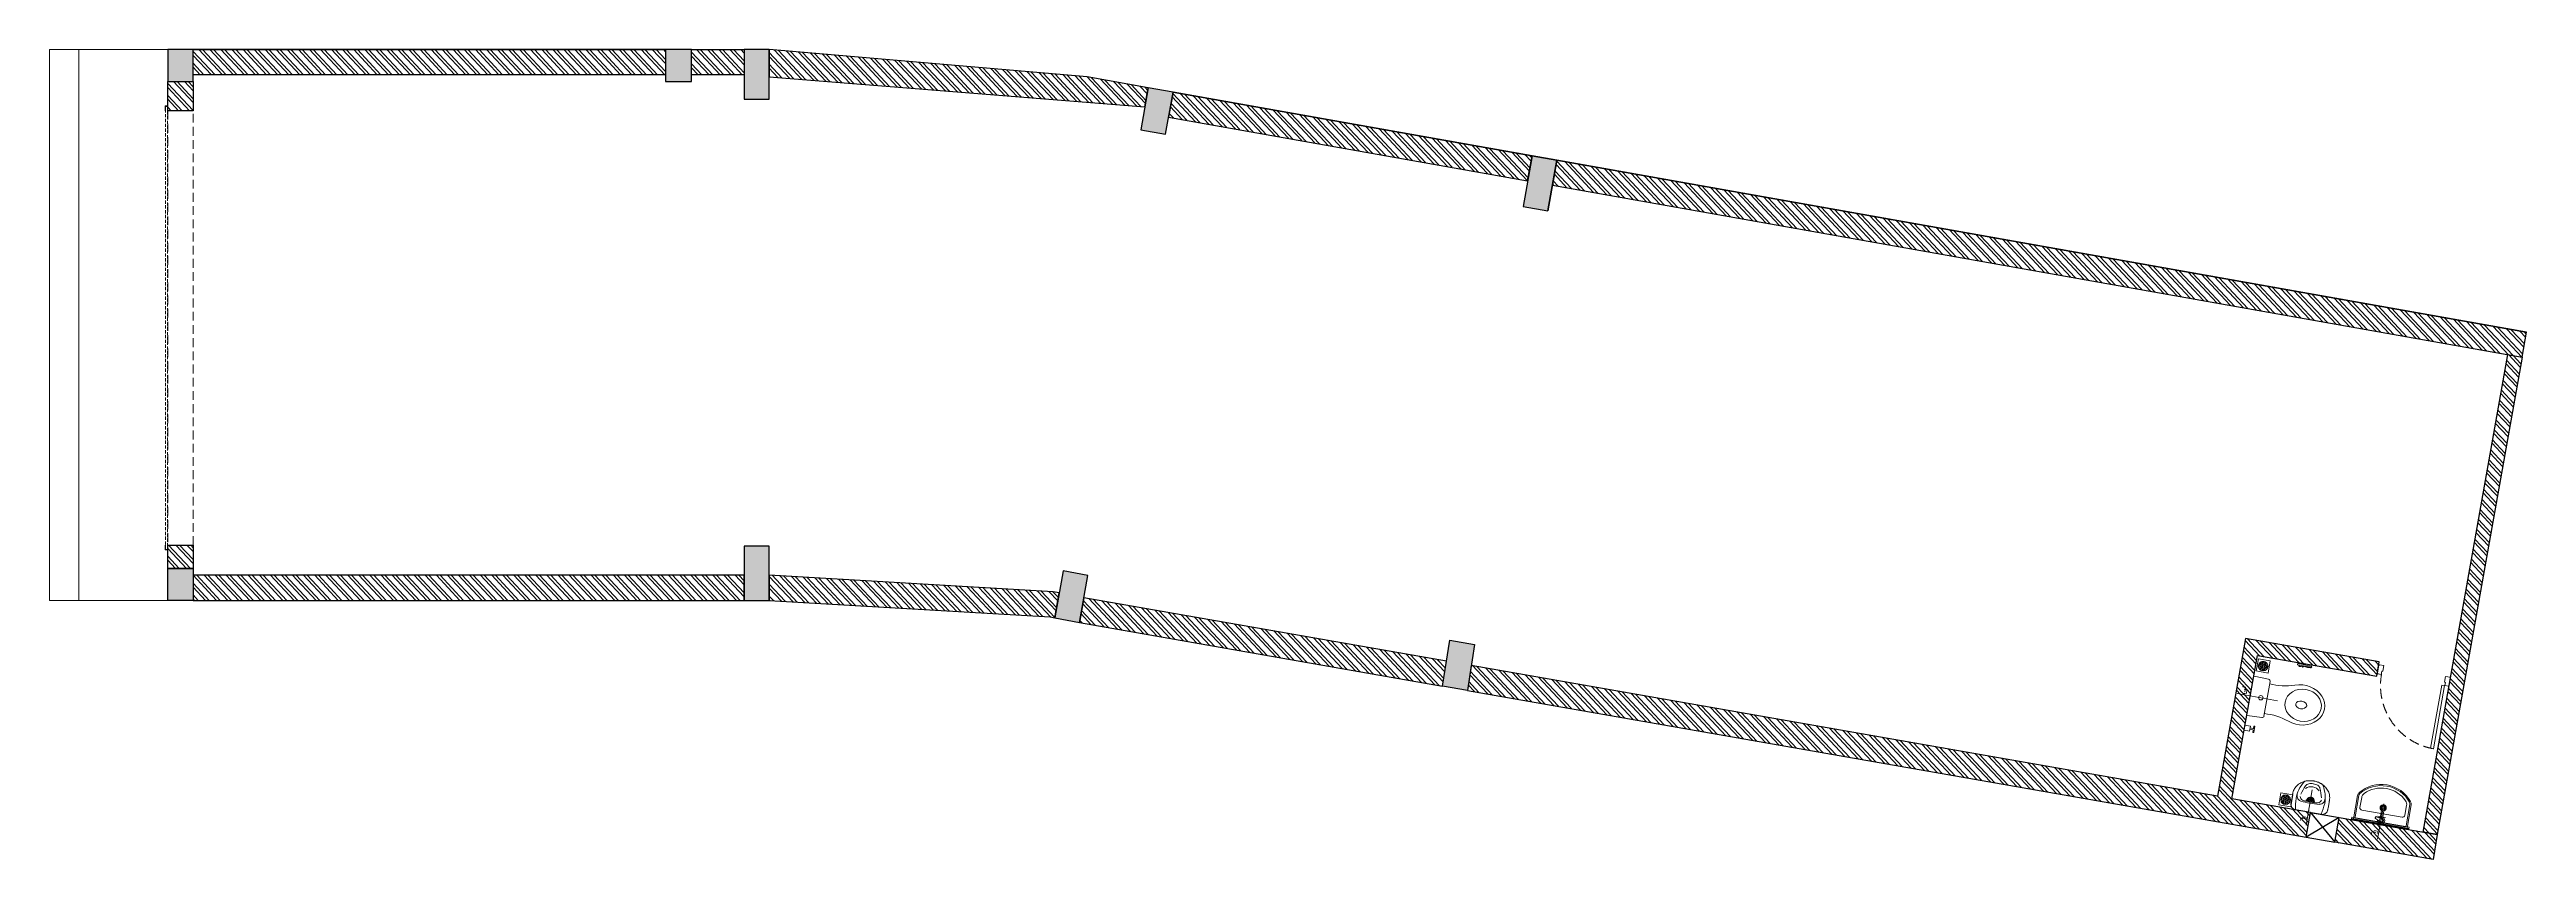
# Model space of a CAD drawing. Header units: feet. Extents: x -24625 to 910, y 9 to 8358.
import ezdxf

# ---------------------------------------------------------------- set-up
doc = ezdxf.new("R2010")
doc.units = ezdxf.units.FT
doc.header["$LTSCALE"] = 33
doc.header["$MEASUREMENT"] = 0
for name, pattern in [('a_p6_plan_L18$0$HIDDEN', [0.375, 0.25, -0.125]), ('CENTER', [2, 1.25, -0.25, 0.25, -0.25]), ('DOT2', [0.125, 0, -0.125]), ('HIDDEN', [9.525, 6.35, -3.175]), ('HIDDEN2', [4.7625, 3.175, -1.5875]), ('HIDDENX2', [0.75, 0.5, -0.25])]:
    doc.linetypes.add(name, pattern=pattern)
for name, color, linetype, lineweight in [('A-shutter', 8, 'Continuous', 18), ('beam', 90, 'Continuous', 9), ('centerline-toilets', 2, 'CENTER', 13), ('Door', 2, 'Continuous', 13), ('ele', 252, 'Continuous', 13), ('Fhitting', 152, 'Continuous', 30), ('LENS-DOOR', 34, 'Continuous', 20), ('LN-HATCH', 251, 'Continuous', 0), ('Mirror', 150, 'Continuous', 20), ('Panelling', 65, 'Continuous', 18), ('PARTITION', 22, 'Continuous', 30), ('rolling shutter', 1, 'Continuous', 5), ('Steps', 4, 'Continuous', 9), ('Toilet', 5, 'Continuous', 9)]:
    doc.layers.add(name, color=color, linetype=linetype, lineweight=lineweight)
doc.layers.add('A-WALL', color=1, linetype='Continuous')
doc.layers.add('column', color=10, linetype='Continuous')
doc.styles.get("Standard").update_dxf_attribs({"font": 'GILC____.TTF'})

# ---------------------------------------------------------------- blocks, each defined once
blk = doc.blocks.new('*U10')
at = {"layer": 'A-shutter', "color": 5, "ltscale": 10}
for points in [[(41039715, -1561539), (41039715, -1561544), (41039670, -1561544), (41039670, -1561564), (41039715, -1561564), (41039715, -1561569), (41039665, -1561569), (41039665, -1561539)], [(41044193, -1561539), (41044193, -1561544), (41044238, -1561544), (41044238, -1561564), (41044193, -1561564), (41044193, -1561569), (41044243, -1561569), (41044243, -1561539)]]:
    blk.add_lwpolyline(points, close=True, dxfattribs=at)
at = {"layer": 'A-shutter', "color": 5, "linetype": 'HIDDENX2', "ltscale": 2}
blk.add_lwpolyline([(41039670, -1561544), (41039670, -1561564), (41044238, -1561564), (41044238, -1561544)], close=True, dxfattribs=at)
blk = doc.blocks.new('*U9')
at = {"layer": 'LENS-DOOR'}
for p, q in [((547492, 1778574), (547492, 1779235)), ((547523, 1779235), (547492, 1779235)), ((547523, 1779235), (547523, 1778574)), ((547447, 1778569), (547452, 1778569)), ((547447, 1778484), (547447, 1778569)), ((547452, 1778574), (547489, 1778574)), ((547452, 1778569), (547452, 1778574)), ((547489, 1778540), (547489, 1778574)), ((547489, 1778540), (547499, 1778540)), ((547523, 1778574), (547492, 1778574)), ((547499, 1778479), (547499, 1778540)), ((548145, 1778479), (548145, 1778540)), ((548156, 1778540), (548145, 1778540)), ((548192, 1778574), (548156, 1778574)), ((548156, 1778540), (548156, 1778574)), ((548192, 1778569), (548192, 1778574)), ((548197, 1778569), (548192, 1778569)), ((548197, 1778484), (548197, 1778569)), ((547447, 1778484), (547452, 1778484)), ((547452, 1778479), (547452, 1778484)), ((547452, 1778479), (547499, 1778479)), ((548192, 1778479), (548145, 1778479)), ((548192, 1778479), (548192, 1778484)), ((548197, 1778484), (548192, 1778484))]:
    blk.add_line(p, q, dxfattribs=at)
at = {"layer": 'LENS-DOOR', "color": 7, "linetype": 'HIDDEN2', "extrusion": (0, 0, -1)}
blk.add_ellipse((547492, 1778574), major_axis=(661, 0), ratio=1, start_param=-1.570791, end_param=0.051209, dxfattribs=at)
blk = doc.blocks.new('DLF-RSP-AR-CD-DWG-4DT-3113$0$X-TYPICAL TOILET UPPER FLOORS - 02$0$urinals')
at = {"layer": 'Toilet'}
for p, q in [((0, -16), (0, 8)), ((-46, -115), (46, -115)), ((0, -105), (0, -161))]:
    blk.add_line(p, q, dxfattribs=at)
blk.add_lwpolyline([(135, 0), (-135, 0, 0.036949), (-150, -116, 0.138094), (-100, -297, 0.221721), (-52, -318, 0.062656), (0, -325, 0.062656), (52, -318, 0.221721), (100, -297, 0.138094), (150, -116, 0.036949)], format="xyb", close=True, dxfattribs=at)
for centre, radius, start, end in [((-91, -153), 53.8, 148.4868, 188.6401), ((-94, -145), 47.1, 93.3708, 154.4824), ((-71, -150), 40.2, 106.7016, 169.725), ((414, -38), 538, 193.994, 204.5632), ((3, -1238), 1145, 90.1625, 95.0265), ((-51, -225), 119, 89.5454, 105.8857), ((-2, -165), 97.6, 225, 270.9552), ((0, -996), 891, 89.9918, 93.182), ((0, -115), 40, 167.428, 12.572), ((0, -115), 33, 164.1814, 15.8186), ((0, -115), 32, 163.6049, 16.3951), ((0, -115), 22.6, 155.6653, 24.3347), ((0, -115), 14.7, 139.9109, 40.0891), ((-3, -1238), 1145, 84.9735, 89.8375), ((0, -996), 891, 86.818, 90.0082), ((2, -165), 97.6, 269.0448, 315), ((51, -225), 119, 74.1143, 90.4546), ((-414, -38), 538, 335.4368, 346.006), ((71, -150), 40.2, 10.275, 73.2984), ((94, -145), 47.1, 25.5176, 86.6292), ((91, -153), 53.8, 351.3599, 31.5132), ((-30, -241), 50, 204.5632, 250.4606), ((-2, -161), 135, 250.4606, 270.6492), ((2, -161), 135, 269.3508, 289.5394), ((30, -241), 50, 289.5394, 335.4368)]:
    blk.add_arc(centre, radius, start, end, dxfattribs=at)
blk.add_open_spline([(135, 0), (105, 0), (76, 0), (-13, 0), (-73, 0), (-133, 0), (-133, 0), (-134, 0), (-134, 0), (-135, 0), (-135, 0), (-135, 0), (-135, 0), (-135, 0), (-135, 0), (-135, 0), (-135, 0), (-135, 0), (-135, 0), (-135, 0), (-135, 0), (-135, 0), (-135, 0), (-136, 0), (-136, 0), (-136, 0), (-137, 0), (-138, 0), (-138, 0), (-141, 0), (-142, 0), (-146, -1), (-149, -2), (-155, -3), (-158, -5), (-163, -7), (-166, -9), (-171, -13), (-173, -15), (-178, -19), (-180, -22), (-184, -27), (-185, -29), (-188, -35), (-189, -38), (-191, -43), (-191, -46), (-192, -50), (-192, -51), (-192, -52), (-192, -54), (-193, -56), (-193, -56), (-193, -57), (-193, -57), (-193, -57), (-193, -57), (-193, -57), (-193, -57), (-193, -57), (-193, -57), (-193, -58), (-193, -58), (-193, -58), (-193, -58), (-193, -58), (-193, -58), (-193, -58), (-193, -59), (-193, -59), (-193, -60), (-193, -61), (-193, -62), (-193, -65), (-193, -66), (-193, -72), (-193, -75), (-193, -86), (-193, -93), (-193, -114), (-193, -128), (-193, -146), (-193, -145), (-193, -149), (-193, -150), (-193, -154), (-193, -156), (-193, -159), (-193, -159), (-193, -159), (-193, -159), (-193, -160), (-193, -160), (-193, -160), (-193, -160), (-193, -160), (-193, -160), (-193, -160), (-193, -160), (-193, -160), (-193, -160), (-193, -160), (-193, -161), (-193, -161), (-193, -161), (-193, -162), (-193, -162), (-192, -164), (-192, -165), (-192, -168), (-192, -170), (-192, -176), (-191, -180), (-189, -191), (-188, -198), (-183, -212), (-180, -219), (-173, -233), (-169, -240), (-159, -253), (-154, -259), (-142, -271), (-136, -277), (-123, -287), (-115, -292), (-101, -301), (-93, -305), (-77, -311), (-69, -314), (-53, -319), (-44, -321), (-28, -323), (-20, -324), (-9, -325), (-7, -325), (-3, -325), (-1, -325), (2, -325), (4, -325), (8, -325), (11, -325), (21, -324), (27, -323), (42, -321), (50, -319), (67, -315), (75, -312), (92, -305), (100, -301), (115, -292), (123, -288), (136, -277), (143, -271), (155, -259), (160, -252), (170, -238), (174, -231), (181, -217), (184, -210), (188, -195), (190, -188), (191, -179), (191, -178), (192, -174), (192, -171), (192, -168), (192, -167), (192, -164), (192, -162), (192, -160), (192, -160), (192, -160), (192, -160), (192, -160), (192, -159), (192, -159), (192, -159), (192, -158), (192, -157), (192, -156), (192, -155), (192, -152), (192, -150), (192, -143), (192, -144), (192, -132), (192, -124), (192, -99), (192, -82), (192, -65), (192, -64), (192, -62), (192, -60), (192, -58), (192, -58), (192, -57), (192, -57), (192, -57), (192, -57), (192, -57), (192, -57), (192, -57), (192, -57), (192, -57), (192, -57), (192, -56), (192, -56), (192, -55), (192, -55), (192, -53), (192, -52), (192, -48), (191, -46), (190, -40), (189, -37), (186, -31), (184, -28), (180, -22), (178, -19), (173, -14), (170, -12), (164, -8), (161, -6), (155, -3), (151, -2), (145, -1), (142, 0), (137, 0), (136, 0), (135, 0)], degree=3, knots=[0, 0, 0, 0, 0.329607, 0.329607, 0.988822, 0.988822, 0.996691, 0.996691, 0.998638, 0.998638, 0.99992, 0.99992, 1.000227, 1.000227, 1.000534, 1.000534, 1.001148, 1.001148, 1.002375, 1.002375, 1.00483, 1.00483, 1.009739, 1.009739, 1.019558, 1.019558, 1.039196, 1.039196, 1.078472, 1.078472, 1.157024, 1.157024, 1.314128, 1.314128, 1.471232, 1.471232, 1.628335, 1.628335, 1.785439, 1.785439, 1.942543, 1.942543, 2.099647, 2.099647, 2.256751, 2.256751, 2.413855, 2.413855, 2.450944, 2.450944, 2.525122, 2.525122, 2.556641, 2.556641, 2.563699, 2.563699, 2.567479, 2.567479, 2.57001, 2.57001, 2.570783, 2.570783, 2.572328, 2.572328, 2.573873, 2.573873, 2.576964, 2.576964, 2.583145, 2.583145, 2.595507, 2.595507, 2.620232, 2.620232, 2.669681, 2.669681, 2.76858, 2.76858, 2.966376, 2.966376, 3.36197, 3.36197, 3.45996, 3.45996, 3.491387, 3.491387, 3.554241, 3.554241, 3.562213, 3.562213, 3.566829, 3.566829, 3.570018, 3.570018, 3.570684, 3.570684, 3.571294, 3.571294, 3.571904, 3.571904, 3.573124, 3.573124, 3.575564, 3.575564, 3.580444, 3.580444, 3.590203, 3.590203, 3.609723, 3.609723, 3.648762, 3.648762, 3.72684, 3.72684, 3.861362, 3.861362, 3.995884, 3.995884, 4.130406, 4.130406, 4.264928, 4.264928, 4.39945, 4.39945, 4.533972, 4.533972, 4.668494, 4.668494, 4.803016, 4.803016, 4.937539, 4.937539, 5.072061, 5.072061, 5.118026, 5.118026, 5.144558, 5.144558, 5.17109, 5.17109, 5.224154, 5.224154, 5.330281, 5.330281, 5.468863, 5.468863, 5.607445, 5.607445, 5.746027, 5.746027, 5.884609, 5.884609, 6.023191, 6.023191, 6.161773, 6.161773, 6.300355, 6.300355, 6.438937, 6.438937, 6.577519, 6.577519, 6.602876, 6.602876, 6.653589, 6.653589, 6.673028, 6.673028, 6.711906, 6.711906, 6.713712, 6.713712, 6.715518, 6.715518, 6.719129, 6.719129, 6.726351, 6.726351, 6.740796, 6.740796, 6.769686, 6.769686, 6.827466, 6.827466, 6.943027, 6.943027, 7.174147, 7.174147, 7.636387, 7.636387, 7.659394, 7.659394, 7.705407, 7.705407, 7.71212, 7.71212, 7.713128, 7.713128, 7.714137, 7.714137, 7.716153, 7.716153, 7.720185, 7.720185, 7.728249, 7.728249, 7.744378, 7.744378, 7.776636, 7.776636, 7.841152, 7.841152, 7.970184, 7.970184, 8.14844, 8.14844, 8.326696, 8.326696, 8.504953, 8.504953, 8.683209, 8.683209, 8.861465, 8.861465, 9.039722, 9.039722, 9.217978, 9.217978, 9.283185, 9.283185, 9.283185, 9.283185], dxfattribs=at)
blk = doc.blocks.new('jALI')
at = {"layer": 'Toilet', "ltscale": 5}
h = blk.add_hatch(dxfattribs=at)
h.set_pattern_fill('HEX', color=256, scale=50, angle=135, double=1)
h.set_pattern_definition([(135, (-344825.863, 460708.187), (-7.65465545, -7.65465545), [6.25, -12.5]), (255, (-344825.863, 460708.187), (10.4564538, -2.80179835), [6.25, -12.5]), (195, (-344830.282, 460712.606), (2.80179835, -10.4564538), [6.25, -12.5])])
edge = h.paths.add_edge_path()
edge.add_arc((-393188, 163648), 50, -90, 270)
blk.add_lwpolyline([(-393250, 163582), (-393126, 163582), (-393126, 163709), (-393250, 163709)], close=True, dxfattribs=at)
blk.add_circle((-393188, 163648), 50, dxfattribs=at)
blk = doc.blocks.new('Urinal')
at = {"layer": 'centerline-toilets', "linetype": 'HIDDEN', "ltscale": 10}
blk.add_line((0, 231), (0, -137), dxfattribs=at)
at = {"layer": 'Fhitting', "lineweight": 0, "ltscale": 0.5, "rotation": 180}
blk.add_blockref('DLF-RSP-AR-CD-DWG-4DT-3113$0$X-TYPICAL TOILET UPPER FLOORS - 02$0$urinals', (0, 0), dxfattribs=at)
at = {"layer": 'Fhitting', "lineweight": 0, "ltscale": 0.5, "xscale": -1, "rotation": 90}
blk.add_blockref('jALI', (163394, -393104), dxfattribs=at)
at = {"layer": 'centerline-toilets', "linetype": 'DOT2', "insert": (-31, -69), "char_height": 75, "width": 495.83, "attachment_point": 5, "rotation": 270}
blk.add_mtext('{\\fISOCPEUR|b0|i0|c0|p34;℄}', dxfattribs=at)
blk = doc.blocks.new('WC')
at = {"layer": 'centerline-toilets', "linetype": 'HIDDEN', "ltscale": 10}
blk.add_line((0, 286), (0, -135), dxfattribs=at)
at = {"layer": 'Toilet'}
for p, q in [((-413, 567), (-413, 429)), ((-401, 567), (-401, 429)), ((-419, 507), (-425, 507)), ((-425, 507), (-425, 489)), ((-419, 489), (-425, 489)), ((-419, 507), (-419, 489)), ((-419, 504), (-413, 504)), ((-419, 492), (-413, 492)), ((-206, 6), (-202, 157)), ((-200, 0), (200, 0)), ((181, 177), (-183, 177)), ((206, 6), (200, 157))]:
    blk.add_line(p, q, dxfattribs=at)
at = {"layer": 'Toilet', "ltscale": 100}
for p, q in [((366, 103), (300, 103)), ((300, 92), (300, 103)), ((326, 92), (300, 92)), ((307, 0), (307, 57)), ((359, 57), (307, 57)), ((326, 103), (326, 57)), ((340, 103), (340, 57)), ((366, 92), (340, 92)), ((359, 57), (359, 0)), ((366, 92), (366, 103)), ((359, 0), (307, 0))]:
    blk.add_line(p, q, dxfattribs=at)
at = {"layer": 'Toilet'}
blk.add_circle((0, 112), 22.9, dxfattribs=at)
for centre, radius, start, end in [((-407, 567), 6, 0, 180), ((-407, 429), 6, 180, 0), ((-776, 231), 622, 354.997, 19.0619), ((776, 226), 623, 160.5196, 184.5617), ((-200, 6), 5.72, 177.9546, 270), ((-182, 158), 19.3, 90.3509, 180.8981), ((180, 158), 19.3, 359.1019, 89.6491), ((200, 6), 5.72, 270, 2.0454)]:
    blk.add_arc(centre, radius, start, end, dxfattribs=at)
at = {"layer": 'Toilet', "extrusion": (0, 0, -1)}
for centre, major_axis, ratio, start_param, end_param in [((0, 534), (0, -245), 0.842028, 7.436326, 11.41323), ((0, 535), (0, -57.2), 0.7, 1.570796326794896, 7.853981633974482)]:
    blk.add_ellipse(centre, major_axis=major_axis, ratio=ratio, start_param=start_param, end_param=end_param, dxfattribs=at)
blk.add_ellipse((0, 555), major_axis=(0, -189), ratio=0.878788, dxfattribs=at)
at = {"layer": 'Toilet'}
blk.add_open_spline([(-401, 441), (-397, 441), (-384, 439), (-389, 459), (-396, 480), (-386, 478), (-386, 491), (-403, 487), (-385, 532), (-396, 547), (-391, 570), (-397, 569), (-401, 568)], degree=3, knots=[0, 0, 0, 0, 9.744972, 33.823887, 47.583551, 49.497915, 60.560502, 63.822284, 93.508019, 135.756925, 141.904352, 150.301906, 150.301906, 150.301906, 150.301906], dxfattribs=at)
at = {"layer": 'Fhitting', "lineweight": 0, "ltscale": 0.5, "rotation": 270}
blk.add_blockref('jALI', (-163973, -393109), dxfattribs=at)
at = {"layer": 'centerline-toilets', "linetype": 'DOT2', "insert": (-36, -57), "char_height": 85.83, "width": 567.4, "attachment_point": 5, "rotation": 270}
blk.add_mtext('{\\fISOCPEUR|b0|i0|c0|p34;℄}', dxfattribs=at)
blk = doc.blocks.new('Wash Basin')
at = {"layer": 'PARTITION', "lineweight": 9}
h = blk.add_hatch(dxfattribs=at)
h.set_pattern_fill('ANSI38', color=256, scale=70, angle=990, style=0, double=1)
h.set_pattern_definition([(315, (-64.7135, -33.325), (6.18718, 6.18718), []), (45, (-64.7135, -33.325), (6.18718, 18.56155), [21.875, -13.125])])
h.paths.add_polyline_path([(300, -22), (-300, -22), (-300, -34), (300, -34)])
at = {"layer": 'centerline-toilets', "linetype": 'HIDDEN', "ltscale": 10}
blk.add_line((0, -238), (0, 130), dxfattribs=at)
at = {"layer": 'Mirror', "ltscale": 0.5}
blk.add_lwpolyline([(-300, -34), (-300, -46), (300, -46), (300, -34)], close=True, dxfattribs=at)
at = {"layer": 'Panelling', "lineweight": 9}
blk.add_lwpolyline([(-300, -22), (-300, -34), (300, -34), (300, -22)], close=True, dxfattribs=at)
at = {"layer": 'Toilet', "ltscale": 100}
for p, q in [((-280, -32), (-280, -278)), ((-270, -22), (270, -22)), ((-268, -55), (-268, -278)), ((-258, -45), (258, -45)), ((-15, -89), (-15, -208)), ((11, -208), (11, -89)), ((268, -55), (268, -278)), ((280, -32), (280, -278))]:
    blk.add_line(p, q, dxfattribs=at)
blk.add_lwpolyline([(-235, -264, 0.191896), (-217, -309, 0.420236), (217, -309, 0.191896), (235, -264), (235, -161, 0.414214), (210, -136), (-210, -136, 0.414214), (-235, -161)], format="xyb", close=True, dxfattribs=at)
blk.add_lwpolyline([(41, -103), (-41, -103)], dxfattribs=at)
blk.add_lwpolyline([(23, -62), (58, -74, -0.414214), (61, -81), (58, -93, -0.414214), (50, -96), (16, -85)], format="xyb", dxfattribs=at)
for centre, radius in [((-2, -197), 22.5), ((-2, -67), 17.5)]:
    blk.add_circle(centre, radius, dxfattribs=at)
for centre, radius, start, end in [((-270, -32), 10, 90, 180), ((-258, -55), 10, 90, 180), ((-2, -197), 32.1, 113.0898, 66.246), ((-2, -197), 20.5, 128.0403, 237.2899), ((-2, -197), 20.5, 304.4733, 50.7332), ((258, -55), 10, 0, 90), ((270, -32), 10, 0, 90), ((-230, -278), 50, 180, 218.4461), ((0, -89), 348, 219.2826, 320.7174), ((-230, -278), 38, 180, 218.4461), ((0, -89), 336, 219.313, 320.687), ((230, -278), 38, 321.5539, 0), ((230, -278), 50, 321.5539, 0)]:
    blk.add_arc(centre, radius, start, end, dxfattribs=at)
for centre, major_axis, start_param, end_param in [((-2, -67), (0, 38.3), 4.720493, 9.081982), ((-2, -67), (-0.2, -25.6), 1.769108, 7.074098), ((-2, -208), (-9.04, 9.04), 0.785398, 3.926991), ((-2, -67), (0, 38.3), 3.484555, 4.083576)]:
    blk.add_ellipse(centre, major_axis=major_axis, ratio=1, start_param=start_param, end_param=end_param, dxfattribs=at)
at = {"layer": 'centerline-toilets', "linetype": 'DOT2', "insert": (33, 62), "char_height": 75, "width": 495.83, "attachment_point": 5, "rotation": 90}
blk.add_mtext('{\\fISOCPEUR|b0|i0|c0|p34;℄}', dxfattribs=at)

msp = doc.modelspace()

# ---------------------------------------------------------------- hatches: boundary and pattern name
at = {"layer": 'column'}
h = msp.add_hatch(color=8, dxfattribs=at)
h.dxf.hatch_style = 1
h.paths.add_polyline_path([(-23145, 8358), (-23405, 8358), (-23405, 8028), (-23145, 8028)])
h.paths.add_polyline_path([(-18006, 8358), (-18276, 8358), (-18276, 8028), (-18006, 8028)])
h.paths.add_polyline_path([(-17465, 7848), (-17205, 7848), (-17205, 8358), (-17465, 8358)])
h.paths.add_polyline_path([(-13043, 7919), (-13299, 7964), (-13376, 7531), (-13120, 7486)])
h.paths.add_polyline_path([(-9085, 7217), (-9341, 7263), (-9434, 6741), (-9178, 6695)])
h.paths.add_polyline_path([(-10191, 2271), (-9935, 2227), (-10008, 1752), (-10264, 1797)])
h.paths.add_polyline_path([(-14007, 2452), (-13921, 2938), (-14177, 2984), (-14262, 2501)])
h.paths.add_polyline_path([(-17465, 2680), (-17205, 2680), (-17205, 3238), (-17465, 3238)])
h.paths.add_polyline_path([(-23145, 2680), (-23405, 2680), (-23405, 3010), (-23145, 3010)])
at = {"layer": 'LN-HATCH'}
h = msp.add_hatch(dxfattribs=at)
h.set_pattern_fill('ANSI32', color=256, scale=222, angle=88.11)
h.set_pattern_definition([(133.11, (-3280598.15, 5458342.27), (-60.7760807, -56.89315), []), (133.11, (-3280596.85, 5458381.49), (-60.7760807, -56.89315), [])])
h.paths.add_polyline_path([(-18276, 8098), (-23145, 8098), (-23145, 8358), (-18276, 8358)])
h.paths.add_polyline_path([(-17465, 8098), (-18006, 8098), (-18006, 8358), (-17465, 8358)])
h.paths.add_polyline_path([(-23405, 8028), (-23145, 8028), (-23145, 7728), (-23405, 7728)])
h.paths.add_polyline_path([(-13299, 7964), (-13928, 8076), (-17205, 8358), (-17205, 8078), (-13334, 7767)])
h.paths.add_polyline_path([(-9341, 7262), (-13043, 7919), (-13089, 7663), (-9387, 7006)])
h.paths.add_polyline_path([(910, 5444), (-9085, 7217), (-9131, 6961), (864, 5188)])
h.paths.add_polyline_path([(-1315, 494), (-2126, 636), (-1864, 2113), (-633, 1898), (-607, 2045), (-1986, 2287), (-2274, 662), (-9968, 2009), (-10008, 1752), (-1360, 238)])
h.paths.add_polyline_path([(-156, 292), (717, 5214), (864, 5188), (-9, 265)])
h.paths.add_polyline_path([(-1020, 442), (-9, 266), (-53, 9), (-1064, 186)])
h.paths.add_polyline_path([(-10224, 2054), (-13962, 2708), (-14007, 2452), (-10264, 1797)])
h.paths.add_polyline_path([(-14217, 2757), (-14279, 2769), (-17205, 2940), (-17205, 2680), (-14311, 2510), (-14262, 2501)])
h.paths.add_polyline_path([(-17465, 2940), (-23145, 2940), (-23145, 2680), (-17465, 2680)])
h.paths.add_polyline_path([(-23405, 3250), (-23145, 3250), (-23145, 3010), (-23405, 3010)])

# ---------------------------------------------------------------- linework, layer by layer
at = {"layer": 'A-WALL'}
for p, q in [((-18276, 8358), (-23145, 8358)), ((-18276, 8098), (-23145, 8098)), ((-13043, 7919), (-9341, 7262)), ((-13089, 7663), (-9387, 7006)), ((-9085, 7217), (910, 5444)), ((-9131, 6961), (864, 5188)), ((-1020, 442), (-1360, 238)), ((-1315, 494), (-1064, 186)), ((-1315, 494), (-1020, 442)), ((-1360, 238), (-1064, 186))]:
    msp.add_line(p, q, dxfattribs=at)
for points in [[(-18276, 8098), (-23145, 8098), (-23145, 8358), (-18276, 8358)], [(-17465, 8098), (-18006, 8098), (-18006, 8358), (-17465, 8358)], [(-13299, 7964), (-13928, 8076), (-17205, 8358), (-17205, 8078), (-13334, 7767)], [(-23405, 8028), (-23145, 8028), (-23145, 7728), (-23405, 7728)], [(-9341, 7262), (-13043, 7919), (-13089, 7663), (-9387, 7006)], [(910, 5444), (-9085, 7217), (-9131, 6961), (864, 5188)], [(-156, 292), (717, 5214), (864, 5188), (-9, 265)], [(-23405, 3250), (-23145, 3250), (-23145, 3010), (-23405, 3010)], [(-17465, 2940), (-23145, 2940), (-23145, 2680), (-17465, 2680)], [(-14217, 2757), (-14279, 2769), (-17205, 2940), (-17205, 2680), (-14311, 2510), (-14262, 2501)], [(-10224, 2054), (-13962, 2708), (-14007, 2452), (-10264, 1797)], [(-1315, 494), (-2126, 636), (-1864, 2113), (-633, 1898), (-607, 2045), (-1986, 2287), (-2274, 662), (-9968, 2009), (-10008, 1752), (-1360, 238)], [(-1020, 442), (-9, 266), (-53, 9), (-1064, 186)]]:
    msp.add_lwpolyline(points, close=True, dxfattribs=at)
at = {"layer": 'beam', "linetype": 'a_p6_plan_L18$0$HIDDEN', "lineweight": 5, "ltscale": 11}
msp.add_lwpolyline([(-23145, 7728), (-23405, 7728), (-23405, 3250), (-23145, 3250)], close=True, dxfattribs=at)
at = {"layer": 'column'}
for p, q in [((-9341, 7262), (-9434, 6741)), ((-9341, 7263), (-9341, 7262)), ((-9341, 7262), (-9085, 7217)), ((-9085, 7217), (-9178, 6695)), ((-9434, 6741), (-9178, 6695))]:
    msp.add_line(p, q, dxfattribs=at)
for points in [[(-23145, 8358), (-23405, 8358), (-23405, 8028), (-23145, 8028)], [(-18006, 8358), (-18276, 8358), (-18276, 8028), (-18006, 8028)], [(-17465, 7848), (-17205, 7848), (-17205, 8358), (-17465, 8358)], [(-13043, 7919), (-13299, 7964), (-13376, 7531), (-13120, 7486)], [(-9085, 7217), (-9341, 7263), (-9434, 6741), (-9178, 6695)], [(-17465, 2680), (-17205, 2680), (-17205, 3238), (-17465, 3238)], [(-23145, 2680), (-23405, 2680), (-23405, 3010), (-23145, 3010)], [(-14007, 2452), (-13921, 2938), (-14177, 2984), (-14262, 2501)], [(-10191, 2271), (-9935, 2227), (-10008, 1752), (-10264, 1797)]]:
    msp.add_lwpolyline(points, close=True, dxfattribs=at)
at = {"layer": 'Steps'}
for p, q in [((-24625, 8358), (-24625, 2680)), ((-24625, 8358), (-23405, 8358)), ((-24325, 8358), (-24325, 2680)), ((-24625, 2680), (-23405, 2680))]:
    msp.add_line(p, q, dxfattribs=at)

# ---------------------------------------------------------------- block references
at = {"layer": 'Door', "rotation": 169.9424906598148}
msp.add_blockref('*U9', (849749, 1657432), dxfattribs=at)
at = {"layer": 'ele', "color": 0, "lineweight": -2}
for name, p, rotation in [('WC', (-1939, 1696), 259.9424906601912), ('Urinal', (-1338, 498), 350.0807648034097), ('Wash Basin', (-603, 347), 170.0807648034098)]:
    msp.add_blockref(name, p, dxfattribs=dict(at, rotation=rotation))
at = {"layer": 'rolling shutter', "color": 2, "xscale": -1, "rotation": 270}
msp.add_blockref('*U10', (1538134, -41036465), dxfattribs=at)

doc.saveas('drawing.dxf')
